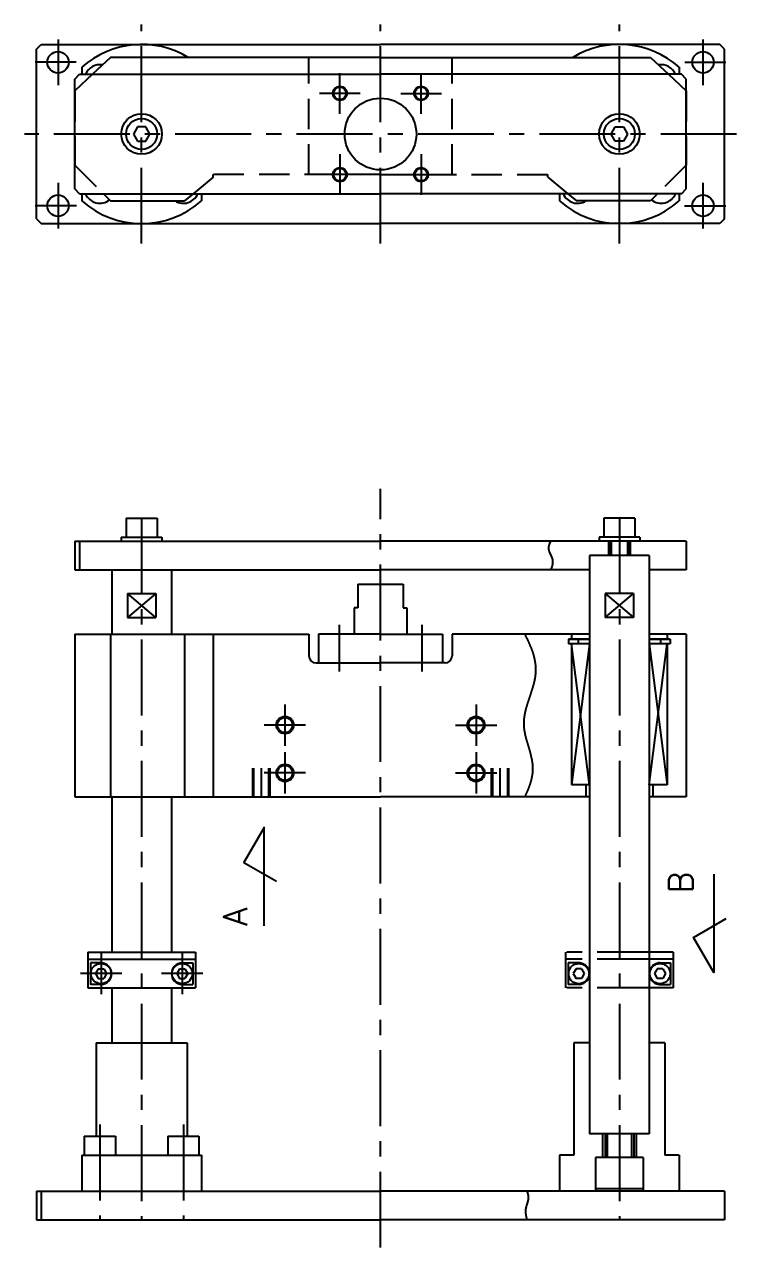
# Model space of a CAD drawing. Extents: x -846 to 177, y -154 to 391.
# Drawn here: x -446 to -148, y -121 to 391 of the extents above; entities that cross this region are included whole.
import ezdxf

# ---------------------------------------------------------------- set-up
doc = ezdxf.new("R2010")
doc.units = 0
for name, pattern in [('CENTER', [50.8, 31.75, -6.35, 6.35, -6.35]), ('DASHED', [19.05, 12.7, -6.35]), ('PHANTOM', [63.5, 31.75, -6.35, 6.35, -6.35, 6.35, -6.35])]:
    doc.linetypes.add(name, pattern=pattern)
doc.layers.get('0').update_dxf_attribs({"linetype": 'CONTINUOUS'})
doc.layers.add('CENTER', color=1, linetype='CONTINUOUS')
doc.styles.get("Standard").update_dxf_attribs({"font": 'txt.shx', "height": 3, "bigfont": 'bigfont.shx'})

msp = doc.modelspace()

# ---------------------------------------------------------------- linework, layer by layer
at = {"color": 7, "linetype": 'CONTINUOUS'}
for p, q in [((-441.28, 380.21), (-439.28, 382.21)), ((-441.28, 309.21), (-441.28, 380.21)), ((-439.28, 382.21), (-297.28, 382.21)), ((-155.28, 382.21), (-297.28, 382.21)), ((-153.28, 380.21), (-155.28, 382.21)), ((-153.28, 309.21), (-153.28, 380.21)), ((-410.28, 376.71), (-417.78, 369.71)), ((-297.28, 376.71), (-410.28, 376.71)), ((-327.28, 369.71), (-327.28, 376.71)), ((-297.28, 376.71), (-184.28, 376.71)), ((-267.28, 369.71), (-267.28, 376.71)), ((-184.28, 376.71), (-176.78, 369.71)), ((-425.28, 367.71), (-423.28, 369.71)), ((-423.28, 369.71), (-297.28, 369.71)), ((-422.28, 372.66), (-422.28, 369.71)), ((-171.28, 369.71), (-297.28, 369.71)), ((-172.28, 372.66), (-172.28, 369.71)), ((-169.28, 367.71), (-171.28, 369.71)), ((-425.28, 321.71), (-425.28, 367.71)), ((-169.28, 321.71), (-169.28, 367.71)), ((-399, 347.68), (-400.71, 344.71)), ((-400.71, 344.71), (-399, 341.74)), ((-395.57, 347.68), (-399, 347.68)), ((-393.85, 344.71), (-395.57, 347.68)), ((-395.57, 341.74), (-393.85, 344.71)), ((-200.71, 344.71), (-199, 347.68)), ((-199, 341.74), (-200.71, 344.71)), ((-199, 347.68), (-195.57, 347.68)), ((-195.57, 347.68), (-193.85, 344.71)), ((-193.85, 344.71), (-195.57, 341.74)), ((-399, 341.74), (-395.57, 341.74)), ((-195.57, 341.74), (-199, 341.74)), ((-423.28, 319.71), (-425.28, 321.71)), ((-423.28, 319.71), (-297.28, 319.71)), ((-422.28, 319.71), (-422.28, 316.75)), ((-413.28, 319.71), (-410.28, 316.71)), ((-375.68, 319.71), (-379.28, 316.71)), ((-372.28, 319.71), (-372.28, 316.75)), ((-171.28, 319.71), (-297.28, 319.71)), ((-222.28, 319.71), (-222.28, 316.75)), ((-218.88, 319.71), (-215.28, 316.71)), ((-181.28, 319.71), (-184.28, 316.71)), ((-172.28, 319.71), (-172.28, 316.75)), ((-171.28, 319.71), (-169.28, 321.71)), ((-410.28, 316.71), (-379.28, 316.71)), ((-184.28, 316.71), (-215.28, 316.71)), ((-441.28, 309.21), (-439.28, 307.21)), ((-439.28, 307.21), (-297.28, 307.21)), ((-155.28, 307.21), (-297.28, 307.21)), ((-153.28, 309.21), (-155.28, 307.21)), ((-403.78, 183.98), (-390.78, 183.98)), ((-403.78, 183.98), (-403.78, 175.98)), ((-390.78, 183.98), (-390.78, 175.98)), ((-190.78, 183.98), (-203.78, 183.98)), ((-203.78, 183.98), (-203.78, 175.98)), ((-190.78, 183.98), (-190.78, 175.98)), ((-425.28, 174.38), (-297.28, 174.38)), ((-425.28, 174.38), (-425.28, 162.38)), ((-423.28, 174.38), (-423.28, 162.38)), ((-405.78, 175.98), (-388.78, 175.98)), ((-405.78, 175.98), (-405.78, 174.38)), ((-388.78, 175.98), (-388.78, 174.38)), ((-169.28, 174.38), (-297.28, 174.38)), ((-188.78, 175.98), (-205.78, 175.98)), ((-205.78, 175.98), (-205.78, 174.38)), ((-201.78, 174.38), (-201.78, 168.38)), ((-201.28, 174.38), (-201.28, 168.38)), ((-200.66, 174.38), (-200.66, 168.38)), ((-193.91, 174.38), (-193.91, 168.38)), ((-193.28, 174.38), (-193.28, 168.38)), ((-192.78, 174.38), (-192.78, 168.38)), ((-188.78, 175.98), (-188.78, 174.38)), ((-169.28, 174.38), (-169.28, 162.38)), ((-209.78, 168.38), (-209.78, -73.62)), ((-184.78, 168.38), (-209.78, 168.38)), ((-184.78, 168.38), (-184.78, -73.62)), ((-425.28, 162.38), (-297.28, 162.38)), ((-409.78, 162.38), (-409.78, 135.38)), ((-384.78, 162.38), (-384.78, 135.38)), ((-209.78, 162.38), (-297.28, 162.38)), ((-169.28, 162.38), (-184.78, 162.38)), ((-306.78, 156.38), (-287.78, 156.38)), ((-306.78, 156.38), (-306.78, 146.38)), ((-287.78, 156.38), (-287.78, 146.38)), ((-391.34, 152.38), (-403.22, 142.38)), ((-403.22, 152.38), (-403.22, 142.38)), ((-391.34, 142.38), (-403.22, 152.38)), ((-403.22, 152.38), (-391.34, 152.38)), ((-391.34, 152.38), (-391.34, 142.38)), ((-203.22, 142.38), (-191.34, 152.38)), ((-203.22, 152.38), (-191.34, 142.38)), ((-203.22, 152.38), (-203.22, 142.38)), ((-191.34, 152.38), (-203.22, 152.38)), ((-191.34, 152.38), (-191.34, 142.38)), ((-308.28, 146.38), (-308.28, 135.38)), ((-306.78, 146.38), (-308.28, 146.38)), ((-287.78, 146.38), (-286.28, 146.38)), ((-286.28, 146.38), (-286.28, 135.38)), ((-403.22, 142.38), (-391.34, 142.38)), ((-191.34, 142.38), (-203.22, 142.38)), ((-425.28, 135.38), (-327.28, 135.38)), ((-425.28, 135.38), (-425.28, 67.38)), ((-410.28, 135.38), (-410.28, 67.38)), ((-379.28, 135.38), (-379.28, 67.38)), ((-367.28, 135.38), (-367.28, 67.38)), ((-327.28, 135.38), (-327.28, 126.38)), ((-323.28, 135.38), (-323.28, 123.38)), ((-297.28, 135.38), (-323.28, 135.38)), ((-297.28, 135.38), (-271.28, 135.38)), ((-271.28, 135.38), (-271.28, 123.38)), ((-209.78, 135.38), (-267.28, 135.38)), ((-267.28, 135.38), (-267.28, 126.38)), ((-209.78, 133.38), (-218.53, 133.38)), ((-218.53, 133.38), (-218.53, 131.38)), ((-209.78, 133.13), (-218.53, 133.13)), ((-217.28, 135.38), (-217.28, 133.38)), ((-214.53, 133.13), (-214.53, 131.38)), ((-169.28, 135.38), (-184.78, 135.38)), ((-176.03, 133.38), (-184.78, 133.38)), ((-176.03, 133.13), (-184.78, 133.13)), ((-180.03, 133.13), (-180.03, 131.38)), ((-177.28, 135.38), (-177.28, 133.38)), ((-176.03, 133.38), (-176.03, 131.38)), ((-169.28, 135.38), (-169.28, 67.38)), ((-209.78, 131.38), (-218.53, 131.38)), ((-209.78, 131.38), (-217.28, 72.38)), ((-209.78, 72.38), (-217.28, 131.38)), ((-217.28, 131.38), (-217.28, 72.38)), ((-209.78, 131.38), (-209.78, 72.38)), ((-184.78, 131.38), (-177.28, 72.38)), ((-184.78, 72.38), (-177.28, 131.38)), ((-184.78, 131.38), (-184.78, 72.38)), ((-176.03, 131.38), (-184.78, 131.38)), ((-177.28, 131.38), (-177.28, 72.38)), ((-324.28, 123.38), (-297.28, 123.38)), ((-270.28, 123.38), (-297.28, 123.38)), ((-209.78, 72.38), (-217.28, 72.38)), ((-211.28, 72.38), (-211.28, 67.38)), ((-177.28, 72.38), (-184.78, 72.38)), ((-183.28, 72.38), (-183.28, 67.38)), ((-425.28, 67.38), (-297.28, 67.38)), ((-409.78, 67.38), (-409.78, 2.38)), ((-384.78, 67.38), (-384.78, 2.38)), ((-209.78, 67.38), (-297.28, 67.38)), ((-169.28, 67.38), (-184.78, 67.38)), ((-419.78, 2.38), (-374.78, 2.38)), ((-419.78, 2.38), (-419.78, -12.62)), ((-374.78, 2.38), (-374.78, -12.62)), ((-419.78, -0.62), (-374.78, -0.62)), ((-414.28, -2.12), (-418.66, -2.12)), ((-418.66, -2.12), (-418.66, -11.12)), ((-415.44, -4.62), (-416.59, -6.62)), ((-415.44, -4.62), (-413.13, -4.62)), ((-413.13, -4.62), (-411.97, -6.62)), ((-381.44, -4.62), (-382.59, -6.62)), ((-381.44, -4.62), (-379.13, -4.62)), ((-380.28, -2.12), (-375.9, -2.12)), ((-379.13, -4.62), (-377.97, -6.62)), ((-375.9, -2.12), (-375.9, -11.12)), ((-416.59, -6.62), (-415.44, -8.62)), ((-415.44, -8.62), (-413.13, -8.62)), ((-411.97, -6.62), (-413.13, -8.62)), ((-382.59, -6.62), (-381.44, -8.62)), ((-381.44, -8.62), (-379.13, -8.62)), ((-377.97, -6.62), (-379.13, -8.62)), ((-419.78, -12.62), (-374.78, -12.62)), ((-414.28, -11.12), (-418.66, -11.12)), ((-409.78, -12.62), (-409.78, -35.62)), ((-384.78, -12.62), (-384.78, -35.62)), ((-380.28, -11.12), (-375.9, -11.12)), ((-416.28, -35.62), (-416.28, -74.62)), ((-416.28, -35.62), (-397.28, -35.62)), ((-397.28, -35.62), (-378.28, -35.62)), ((-378.28, -35.62), (-378.28, -74.62)), ((-216.28, -35.62), (-216.28, -82.62)), ((-209.78, -35.62), (-216.28, -35.62)), ((-178.28, -35.62), (-184.78, -35.62)), ((-178.28, -35.62), (-178.28, -82.62)), ((-421.28, -74.62), (-408.28, -74.62)), ((-421.28, -74.62), (-421.28, -82.62)), ((-408.28, -74.62), (-408.28, -82.62)), ((-386.28, -74.62), (-386.28, -82.62)), ((-386.28, -74.62), (-373.28, -74.62)), ((-373.28, -74.62), (-373.28, -82.62)), ((-184.78, -73.62), (-209.78, -73.62)), ((-204.28, -73.62), (-204.28, -83.62)), ((-203.28, -73.62), (-203.28, -83.62)), ((-202.41, -73.62), (-202.41, -83.62)), ((-192.16, -73.62), (-192.16, -83.62)), ((-191.28, -73.62), (-191.28, -83.62)), ((-190.28, -73.62), (-190.28, -83.62)), ((-422.28, -82.62), (-397.28, -82.62)), ((-422.28, -82.62), (-422.28, -97.62)), ((-397.28, -82.62), (-372.28, -82.62)), ((-372.28, -82.62), (-372.28, -97.62)), ((-222.28, -82.62), (-222.28, -97.62)), ((-216.28, -82.62), (-222.28, -82.62)), ((-187.28, -83.62), (-207.28, -83.62)), ((-207.28, -83.62), (-207.28, -97.62)), ((-187.28, -83.62), (-187.28, -97.62)), ((-172.28, -82.62), (-178.28, -82.62)), ((-172.28, -82.62), (-172.28, -97.62)), ((-187.28, -96.62), (-207.28, -96.62)), ((-441.28, -97.62), (-297.28, -97.62)), ((-441.28, -97.62), (-441.28, -109.62)), ((-439.28, -97.62), (-439.28, -109.62)), ((-153.28, -97.62), (-297.28, -97.62)), ((-153.28, -97.62), (-153.28, -109.62)), ((-441.28, -109.62), (-297.28, -109.62)), ((-153.28, -109.62), (-297.28, -109.62))]:
    msp.add_line(p, q, dxfattribs=at)
at = {"color": 3, "linetype": 'DASHED'}
for p, q in [((-417.78, 369.71), (-425.28, 362.71)), ((-327.28, 327.71), (-327.28, 369.71)), ((-267.28, 327.71), (-267.28, 369.71)), ((-176.78, 369.71), (-169.28, 362.71)), ((-425.28, 362.71), (-425.28, 331.71)), ((-169.28, 362.71), (-169.28, 331.71)), ((-425.28, 331.71), (-413.28, 319.71)), ((-297.28, 327.71), (-367.28, 327.71)), ((-367.28, 326.71), (-367.28, 327.71)), ((-297.28, 327.71), (-227.28, 327.71)), ((-227.28, 326.71), (-227.28, 327.71)), ((-169.28, 331.71), (-181.28, 319.71)), ((-367.28, 326.71), (-375.68, 319.71)), ((-227.28, 326.71), (-218.88, 319.71)), ((-350.93, 79.38), (-350.93, 67.38)), ((-350.43, 79.38), (-350.43, 67.38)), ((-344.13, 79.38), (-344.13, 67.38)), ((-343.63, 79.38), (-343.63, 67.38)), ((-250.93, 79.38), (-250.93, 67.38)), ((-250.43, 79.38), (-250.43, 67.38)), ((-244.13, 79.38), (-244.13, 67.38)), ((-243.63, 79.38), (-243.63, 67.38))]:
    msp.add_line(p, q, dxfattribs=at)
at = {"color": 3, "linetype": 'PHANTOM'}
for p, q in [((-174.78, 2.38), (-219.78, 2.38)), ((-219.78, 2.38), (-219.78, -12.62)), ((-174.78, 2.38), (-174.78, -12.62)), ((-174.78, -0.62), (-219.78, -0.62)), ((-214.28, -2.12), (-218.66, -2.12)), ((-218.66, -2.12), (-218.66, -11.12)), ((-215.44, -4.62), (-216.59, -6.62)), ((-213.13, -4.62), (-215.44, -4.62)), ((-213.13, -4.62), (-211.97, -6.62)), ((-181.44, -4.62), (-182.59, -6.62)), ((-179.13, -4.62), (-181.44, -4.62)), ((-180.28, -2.12), (-175.9, -2.12)), ((-179.13, -4.62), (-177.97, -6.62)), ((-175.9, -2.12), (-175.9, -11.12)), ((-216.59, -6.62), (-215.44, -8.62)), ((-213.13, -8.62), (-215.44, -8.62)), ((-211.97, -6.62), (-213.13, -8.62)), ((-182.59, -6.62), (-181.44, -8.62)), ((-179.13, -8.62), (-181.44, -8.62)), ((-177.97, -6.62), (-179.13, -8.62)), ((-174.78, -12.62), (-219.78, -12.62)), ((-214.28, -11.12), (-218.66, -11.12)), ((-180.28, -11.12), (-175.9, -11.12))]:
    msp.add_line(p, q, dxfattribs=at)
at = {"color": 7, "linetype": 'CONTINUOUS'}
for points in [[(-346.04, 13.4), (-346.04, 54.57), (-354.5, 39.91), (-340.84, 32.03)], [(-157.73, 35.01), (-157.73, -6.16), (-166.19, 8.49), (-152.53, 16.38)]]:
    msp.add_lwpolyline(points, dxfattribs=at)
at = {"color": 7}
for points in [[(-226.02, 174.38, 0), (-226.03, 174.35, 0), (-226.04, 174.33, 0), (-226.06, 174.3, 0), (-226.07, 174.27, 0), (-226.09, 174.25, 0), (-226.1, 174.22, 0), (-226.12, 174.19, 0), (-226.13, 174.16, 0), (-226.14, 174.14, 0), (-226.16, 174.11, 0), (-226.17, 174.08, 0), (-226.19, 174.06, 0), (-226.2, 174.03, 0), (-226.21, 174, 0), (-226.23, 173.98, 0), (-226.24, 173.95, 0), (-226.26, 173.92, 0), (-226.27, 173.89, 0), (-226.28, 173.87, 0), (-226.3, 173.84, 0), (-226.31, 173.81, 0), (-226.32, 173.79, 0), (-226.33, 173.76, 0), (-226.35, 173.73, 0), (-226.36, 173.7, 0), (-226.37, 173.68, 0), (-226.39, 173.65, 0), (-226.4, 173.62, 0), (-226.41, 173.59, 0), (-226.42, 173.56, 0), (-226.44, 173.54, 0), (-226.45, 173.51, 0), (-226.46, 173.48, 0), (-226.47, 173.45, 0), (-226.48, 173.43, 0), (-226.5, 173.4, 0), (-226.51, 173.37, 0), (-226.52, 173.34, 0), (-226.53, 173.31, 0), (-226.54, 173.29, 0), (-226.55, 173.26, 0), (-226.57, 173.23, 0), (-226.58, 173.2, 0), (-226.59, 173.17, 0), (-226.6, 173.14, 0), (-226.61, 173.12, 0), (-226.62, 173.09, 0), (-226.63, 173.06, 0), (-226.64, 173.03, 0), (-226.65, 173, 0), (-226.66, 172.97, 0), (-226.67, 172.94, 0), (-226.68, 172.92, 0), (-226.69, 172.89, 0), (-226.7, 172.86, 0), (-226.71, 172.83, 0), (-226.72, 172.8, 0), (-226.73, 172.77, 0), (-226.74, 172.74, 0), (-226.75, 172.71, 0), (-226.76, 172.68, 0), (-226.77, 172.65, 0), (-226.77, 172.63, 0), (-226.78, 172.6, 0), (-226.79, 172.57, 0), (-226.8, 172.54, 0), (-226.81, 172.51, 0), (-226.81, 172.48, 0), (-226.82, 172.45, 0), (-226.83, 172.42, 0), (-226.84, 172.39, 0), (-226.84, 172.36, 0), (-226.85, 172.33, 0), (-226.86, 172.3, 0), (-226.86, 172.27, 0), (-226.87, 172.24, 0), (-226.88, 172.21, 0), (-226.88, 172.18, 0), (-226.89, 172.15, 0), (-226.89, 172.12, 0), (-226.9, 172.09, 0), (-226.9, 172.06, 0), (-226.91, 172.03, 0), (-226.91, 172, 0), (-226.92, 171.97, 0), (-226.92, 171.94, 0), (-226.92, 171.91, 0), (-226.93, 171.88, 0), (-226.93, 171.85, 0), (-226.93, 171.82, 0), (-226.94, 171.79, 0), (-226.94, 171.76, 0), (-226.94, 171.73, 0), (-226.95, 171.7, 0), (-226.95, 171.67, 0), (-226.95, 171.64, 0), (-226.95, 171.61, 0), (-226.95, 171.58, 0), (-226.95, 171.55, 0), (-226.95, 171.52, 0), (-226.96, 171.49, 0), (-226.96, 171.46, 0), (-226.96, 171.42, 0), (-226.96, 171.39, 0), (-226.96, 171.36, 0), (-226.96, 171.33, 0), (-226.95, 171.3, 0), (-226.95, 171.27, 0), (-226.95, 171.24, 0), (-226.95, 171.21, 0), (-226.95, 171.18, 0), (-226.95, 171.15, 0), (-226.95, 171.12, 0), (-226.94, 171.09, 0), (-226.94, 171.06, 0), (-226.94, 171.03, 0), (-226.93, 171, 0), (-226.93, 170.97, 0), (-226.93, 170.94, 0), (-226.92, 170.91, 0), (-226.92, 170.88, 0), (-226.91, 170.85, 0), (-226.91, 170.82, 0), (-226.9, 170.79, 0), (-226.9, 170.76, 0), (-226.89, 170.73, 0), (-226.89, 170.7, 0), (-226.88, 170.67, 0), (-226.88, 170.64, 0), (-226.87, 170.61, 0), (-226.86, 170.58, 0), (-226.86, 170.55, 0), (-226.85, 170.52, 0), (-226.84, 170.49, 0), (-226.83, 170.46, 0), (-226.83, 170.43, 0), (-226.82, 170.4, 0), (-226.81, 170.37, 0), (-226.8, 170.34, 0), (-226.79, 170.32, 0), (-226.78, 170.29, 0), (-226.78, 170.26, 0), (-226.77, 170.23, 0), (-226.76, 170.2, 0), (-226.75, 170.17, 0), (-226.74, 170.14, 0), (-226.73, 170.11, 0), (-226.72, 170.08, 0), (-226.71, 170.06, 0), (-226.7, 170.03, 0), (-226.69, 170, 0), (-226.68, 169.97, 0), (-226.67, 169.94, 0), (-226.66, 169.91, 0), (-226.64, 169.88, 0), (-226.63, 169.86, 0), (-226.62, 169.83, 0), (-226.61, 169.8, 0), (-226.6, 169.77, 0), (-226.59, 169.74, 0), (-226.58, 169.71, 0), (-226.56, 169.69, 0), (-226.55, 169.66, 0), (-226.54, 169.63, 0), (-226.53, 169.6, 0), (-226.52, 169.57, 0), (-226.51, 169.55, 0), (-226.49, 169.52, 0), (-226.48, 169.49, 0), (-226.47, 169.46, 0), (-226.46, 169.43, 0), (-226.44, 169.41, 0), (-226.43, 169.38, 0), (-226.42, 169.35, 0), (-226.41, 169.32, 0), (-226.39, 169.3, 0), (-226.38, 169.27, 0), (-226.37, 169.24, 0), (-226.36, 169.21, 0), (-226.34, 169.19, 0), (-226.33, 169.16, 0), (-226.32, 169.13, 0), (-226.3, 169.1, 0), (-226.29, 169.08, 0), (-226.28, 169.05, 0), (-226.27, 169.02, 0), (-226.25, 168.99, 0), (-226.24, 168.97, 0), (-226.23, 168.94, 0), (-226.21, 168.91, 0), (-226.2, 168.88, 0), (-226.19, 168.86, 0), (-226.17, 168.83, 0), (-226.16, 168.8, 0), (-226.15, 168.77, 0), (-226.13, 168.75, 0), (-226.12, 168.72, 0), (-226.11, 168.69, 0), (-226.09, 168.67, 0), (-226.08, 168.64, 0), (-226.07, 168.61, 0), (-226.06, 168.58, 0), (-226.04, 168.56, 0), (-226.03, 168.53, 0), (-226.02, 168.5, 0), (-226, 168.47, 0), (-225.99, 168.45, 0), (-225.98, 168.42, 0), (-225.96, 168.39, 0), (-225.95, 168.37, 0), (-225.94, 168.34, 0), (-225.92, 168.31, 0), (-225.91, 168.28, 0), (-225.9, 168.26, 0), (-225.88, 168.23, 0), (-225.87, 168.2, 0), (-225.86, 168.17, 0), (-225.85, 168.15, 0), (-225.83, 168.12, 0), (-225.82, 168.09, 0), (-225.81, 168.06, 0), (-225.79, 168.04, 0), (-225.78, 168.01, 0), (-225.77, 167.98, 0), (-225.76, 167.95, 0), (-225.74, 167.92, 0), (-225.73, 167.9, 0), (-225.72, 167.87, 0), (-225.71, 167.84, 0), (-225.7, 167.81, 0), (-225.68, 167.79, 0), (-225.67, 167.76, 0), (-225.66, 167.73, 0), (-225.65, 167.7, 0), (-225.64, 167.67, 0), (-225.62, 167.65, 0), (-225.61, 167.62, 0), (-225.6, 167.59, 0), (-225.59, 167.56, 0), (-225.58, 167.53, 0), (-225.57, 167.5, 0), (-225.56, 167.48, 0), (-225.55, 167.45, 0), (-225.54, 167.42, 0), (-225.53, 167.39, 0), (-225.52, 167.36, 0), (-225.51, 167.33, 0), (-225.5, 167.31, 0), (-225.49, 167.28, 0), (-225.48, 167.25, 0), (-225.47, 167.22, 0), (-225.46, 167.19, 0), (-225.45, 167.16, 0), (-225.44, 167.13, 0), (-225.43, 167.1, 0), (-225.42, 167.07, 0), (-225.41, 167.04, 0), (-225.4, 167.02, 0), (-225.39, 166.99, 0), (-225.39, 166.96, 0), (-225.38, 166.93, 0), (-225.37, 166.9, 0), (-225.36, 166.87, 0), (-225.35, 166.84, 0), (-225.35, 166.81, 0), (-225.34, 166.78, 0), (-225.33, 166.75, 0), (-225.33, 166.72, 0), (-225.32, 166.69, 0), (-225.31, 166.66, 0), (-225.31, 166.63, 0), (-225.3, 166.6, 0), (-225.29, 166.57, 0), (-225.29, 166.54, 0), (-225.28, 166.51, 0), (-225.28, 166.48, 0), (-225.27, 166.45, 0), (-225.27, 166.42, 0), (-225.26, 166.39, 0), (-225.26, 166.36, 0), (-225.25, 166.33, 0), (-225.25, 166.3, 0), (-225.25, 166.27, 0), (-225.24, 166.24, 0), (-225.24, 166.21, 0), (-225.24, 166.18, 0), (-225.23, 166.15, 0), (-225.23, 166.12, 0), (-225.23, 166.09, 0), (-225.22, 166.06, 0), (-225.22, 166.03, 0), (-225.22, 166, 0), (-225.22, 165.97, 0), (-225.22, 165.94, 0), (-225.22, 165.91, 0), (-225.21, 165.88, 0), (-225.21, 165.85, 0), (-225.21, 165.82, 0), (-225.21, 165.79, 0), (-225.21, 165.76, 0), (-225.21, 165.73, 0), (-225.21, 165.7, 0), (-225.21, 165.67, 0), (-225.21, 165.63, 0), (-225.21, 165.6, 0), (-225.21, 165.57, 0), (-225.21, 165.54, 0), (-225.22, 165.51, 0), (-225.22, 165.48, 0), (-225.22, 165.45, 0), (-225.22, 165.42, 0), (-225.22, 165.39, 0), (-225.22, 165.36, 0), (-225.23, 165.33, 0), (-225.23, 165.3, 0), (-225.23, 165.27, 0), (-225.23, 165.24, 0), (-225.24, 165.21, 0), (-225.24, 165.18, 0), (-225.24, 165.15, 0), (-225.25, 165.12, 0), (-225.25, 165.09, 0), (-225.25, 165.06, 0), (-225.26, 165.03, 0), (-225.26, 165, 0), (-225.26, 164.97, 0), (-225.27, 164.94, 0), (-225.27, 164.91, 0), (-225.28, 164.88, 0), (-225.28, 164.85, 0), (-225.29, 164.82, 0), (-225.29, 164.79, 0), (-225.3, 164.76, 0), (-225.3, 164.73, 0), (-225.31, 164.7, 0), (-225.31, 164.67, 0), (-225.32, 164.64, 0), (-225.32, 164.61, 0), (-225.33, 164.58, 0), (-225.33, 164.55, 0), (-225.34, 164.52, 0), (-225.35, 164.49, 0), (-225.35, 164.46, 0), (-225.36, 164.43, 0), (-225.36, 164.4, 0), (-225.37, 164.37, 0), (-225.38, 164.34, 0), (-225.38, 164.31, 0), (-225.39, 164.28, 0), (-225.4, 164.25, 0), (-225.4, 164.22, 0), (-225.41, 164.19, 0), (-225.42, 164.16, 0), (-225.43, 164.13, 0), (-225.43, 164.1, 0), (-225.44, 164.07, 0), (-225.45, 164.04, 0), (-225.46, 164.01, 0), (-225.46, 163.99, 0), (-225.47, 163.96, 0), (-225.48, 163.93, 0), (-225.49, 163.9, 0), (-225.5, 163.87, 0), (-225.5, 163.84, 0), (-225.51, 163.81, 0), (-225.52, 163.78, 0), (-225.53, 163.75, 0), (-225.54, 163.72, 0), (-225.55, 163.69, 0), (-225.56, 163.66, 0), (-225.56, 163.64, 0), (-225.57, 163.61, 0), (-225.58, 163.58, 0), (-225.59, 163.55, 0), (-225.6, 163.52, 0), (-225.61, 163.49, 0), (-225.62, 163.46, 0), (-225.63, 163.43, 0), (-225.64, 163.4, 0), (-225.65, 163.37, 0), (-225.66, 163.35, 0), (-225.67, 163.32, 0), (-225.68, 163.29, 0), (-225.68, 163.26, 0), (-225.69, 163.23, 0), (-225.7, 163.2, 0), (-225.71, 163.17, 0), (-225.72, 163.14, 0), (-225.73, 163.12, 0), (-225.74, 163.09, 0), (-225.75, 163.06, 0), (-225.77, 163.03, 0), (-225.78, 163, 0), (-225.79, 162.97, 0), (-225.8, 162.94, 0), (-225.81, 162.92, 0), (-225.82, 162.89, 0), (-225.83, 162.86, 0), (-225.84, 162.83, 0), (-225.85, 162.8, 0), (-225.86, 162.77, 0), (-225.87, 162.75, 0), (-225.88, 162.72, 0), (-225.89, 162.69, 0), (-225.9, 162.66, 0), (-225.91, 162.63, 0), (-225.93, 162.6, 0), (-225.94, 162.58, 0), (-225.95, 162.55, 0), (-225.96, 162.52, 0), (-225.97, 162.49, 0), (-225.98, 162.46, 0), (-225.99, 162.43, 0), (-226, 162.41, 0), (-226.02, 162.38, 0)], [(-236.92, 135.38, 0), (-236.85, 135.25, 0), (-236.79, 135.12, 0), (-236.72, 134.99, 0), (-236.65, 134.86, 0), (-236.58, 134.73, 0), (-236.52, 134.59, 0), (-236.45, 134.46, 0), (-236.38, 134.33, 0), (-236.32, 134.2, 0), (-236.25, 134.07, 0), (-236.19, 133.94, 0), (-236.12, 133.81, 0), (-236.06, 133.68, 0), (-235.99, 133.54, 0), (-235.93, 133.41, 0), (-235.86, 133.28, 0), (-235.8, 133.15, 0), (-235.74, 133.01, 0), (-235.67, 132.88, 0), (-235.61, 132.75, 0), (-235.55, 132.62, 0), (-235.49, 132.48, 0), (-235.42, 132.35, 0), (-235.36, 132.21, 0), (-235.3, 132.08, 0), (-235.24, 131.95, 0), (-235.18, 131.81, 0), (-235.12, 131.68, 0), (-235.06, 131.54, 0), (-235, 131.41, 0), (-234.94, 131.28, 0), (-234.88, 131.14, 0), (-234.83, 131.01, 0), (-234.77, 130.87, 0), (-234.71, 130.73, 0), (-234.66, 130.6, 0), (-234.6, 130.46, 0), (-234.54, 130.33, 0), (-234.49, 130.19, 0), (-234.43, 130.05, 0), (-234.38, 129.92, 0), (-234.32, 129.78, 0), (-234.27, 129.64, 0), (-234.22, 129.51, 0), (-234.16, 129.37, 0), (-234.11, 129.23, 0), (-234.06, 129.09, 0), (-234.01, 128.96, 0), (-233.96, 128.82, 0), (-233.91, 128.68, 0), (-233.86, 128.54, 0), (-233.81, 128.4, 0), (-233.76, 128.26, 0), (-233.71, 128.12, 0), (-233.67, 127.98, 0), (-233.62, 127.84, 0), (-233.57, 127.7, 0), (-233.53, 127.56, 0), (-233.49, 127.42, 0), (-233.44, 127.28, 0), (-233.4, 127.14, 0), (-233.36, 127, 0), (-233.31, 126.86, 0), (-233.27, 126.72, 0), (-233.23, 126.58, 0), (-233.19, 126.44, 0), (-233.16, 126.29, 0), (-233.12, 126.15, 0), (-233.08, 126.01, 0), (-233.04, 125.87, 0), (-233.01, 125.72, 0), (-232.97, 125.58, 0), (-232.94, 125.44, 0), (-232.91, 125.29, 0), (-232.88, 125.15, 0), (-232.84, 125.01, 0), (-232.81, 124.86, 0), (-232.78, 124.72, 0), (-232.76, 124.57, 0), (-232.73, 124.43, 0), (-232.7, 124.28, 0), (-232.68, 124.14, 0), (-232.65, 123.99, 0), (-232.63, 123.85, 0), (-232.61, 123.7, 0), (-232.58, 123.56, 0), (-232.56, 123.41, 0), (-232.54, 123.26, 0), (-232.52, 123.12, 0), (-232.51, 122.97, 0), (-232.49, 122.83, 0), (-232.47, 122.68, 0), (-232.46, 122.53, 0), (-232.45, 122.38, 0), (-232.43, 122.24, 0), (-232.42, 122.09, 0), (-232.41, 121.94, 0), (-232.4, 121.8, 0), (-232.39, 121.65, 0), (-232.38, 121.5, 0), (-232.38, 121.35, 0), (-232.37, 121.21, 0), (-232.37, 121.06, 0), (-232.36, 120.91, 0), (-232.36, 120.76, 0), (-232.36, 120.62, 0), (-232.36, 120.47, 0), (-232.36, 120.32, 0), (-232.36, 120.17, 0), (-232.37, 120.03, 0), (-232.37, 119.88, 0), (-232.37, 119.73, 0), (-232.38, 119.59, 0), (-232.39, 119.44, 0), (-232.4, 119.29, 0), (-232.41, 119.15, 0), (-232.42, 119, 0), (-232.43, 118.85, 0), (-232.44, 118.71, 0), (-232.45, 118.56, 0), (-232.47, 118.41, 0), (-232.49, 118.27, 0), (-232.5, 118.12, 0), (-232.52, 117.97, 0), (-232.54, 117.83, 0), (-232.56, 117.68, 0), (-232.58, 117.54, 0), (-232.6, 117.39, 0), (-232.63, 117.25, 0), (-232.65, 117.1, 0), (-232.68, 116.96, 0), (-232.7, 116.81, 0), (-232.73, 116.67, 0), (-232.76, 116.52, 0), (-232.79, 116.38, 0), (-232.81, 116.24, 0), (-232.84, 116.09, 0), (-232.88, 115.95, 0), (-232.91, 115.8, 0), (-232.94, 115.66, 0), (-232.97, 115.52, 0), (-233.01, 115.37, 0), (-233.04, 115.23, 0), (-233.08, 115.09, 0), (-233.11, 114.94, 0), (-233.15, 114.8, 0), (-233.18, 114.66, 0), (-233.22, 114.52, 0), (-233.26, 114.37, 0), (-233.3, 114.23, 0), (-233.34, 114.09, 0), (-233.38, 113.95, 0), (-233.42, 113.81, 0), (-233.46, 113.66, 0), (-233.5, 113.52, 0), (-233.54, 113.38, 0), (-233.58, 113.24, 0), (-233.62, 113.1, 0), (-233.66, 112.96, 0), (-233.7, 112.82, 0), (-233.75, 112.68, 0), (-233.79, 112.53, 0), (-233.83, 112.39, 0), (-233.88, 112.25, 0), (-233.92, 112.11, 0), (-233.96, 111.97, 0), (-234.01, 111.83, 0), (-234.05, 111.69, 0), (-234.1, 111.55, 0), (-234.14, 111.41, 0), (-234.19, 111.27, 0), (-234.23, 111.13, 0), (-234.28, 110.99, 0), (-234.32, 110.85, 0), (-234.37, 110.71, 0), (-234.41, 110.57, 0), (-234.46, 110.43, 0), (-234.51, 110.29, 0), (-234.55, 110.16, 0), (-234.6, 110.02, 0), (-234.64, 109.88, 0), (-234.69, 109.74, 0), (-234.74, 109.6, 0), (-234.78, 109.46, 0), (-234.83, 109.32, 0), (-234.88, 109.18, 0), (-234.92, 109.04, 0), (-234.97, 108.9, 0), (-235.02, 108.76, 0), (-235.06, 108.62, 0), (-235.11, 108.48, 0), (-235.15, 108.34, 0), (-235.2, 108.2, 0), (-235.25, 108.06, 0), (-235.29, 107.93, 0), (-235.34, 107.79, 0), (-235.39, 107.65, 0), (-235.43, 107.51, 0), (-235.48, 107.37, 0), (-235.52, 107.23, 0), (-235.57, 107.09, 0), (-235.61, 106.95, 0), (-235.66, 106.81, 0), (-235.7, 106.67, 0), (-235.75, 106.53, 0), (-235.79, 106.39, 0), (-235.84, 106.25, 0), (-235.88, 106.11, 0), (-235.92, 105.97, 0), (-235.97, 105.83, 0), (-236.01, 105.68, 0), (-236.05, 105.54, 0), (-236.09, 105.4, 0), (-236.14, 105.26, 0), (-236.18, 105.12, 0), (-236.22, 104.98, 0), (-236.26, 104.84, 0), (-236.3, 104.7, 0), (-236.34, 104.55, 0), (-236.38, 104.41, 0), (-236.42, 104.27, 0), (-236.45, 104.13, 0), (-236.49, 103.99, 0), (-236.53, 103.84, 0), (-236.56, 103.7, 0), (-236.6, 103.56, 0), (-236.63, 103.42, 0), (-236.67, 103.27, 0), (-236.7, 103.13, 0), (-236.73, 102.99, 0), (-236.77, 102.84, 0), (-236.8, 102.7, 0), (-236.83, 102.56, 0), (-236.86, 102.41, 0), (-236.89, 102.27, 0), (-236.91, 102.12, 0), (-236.94, 101.98, 0), (-236.97, 101.83, 0), (-236.99, 101.69, 0), (-237.02, 101.54, 0), (-237.04, 101.4, 0), (-237.06, 101.25, 0), (-237.09, 101.11, 0), (-237.11, 100.96, 0), (-237.13, 100.81, 0), (-237.14, 100.67, 0), (-237.16, 100.52, 0), (-237.18, 100.38, 0), (-237.2, 100.23, 0), (-237.21, 100.08, 0), (-237.22, 99.93, 0), (-237.24, 99.79, 0), (-237.25, 99.64, 0), (-237.26, 99.49, 0), (-237.27, 99.35, 0), (-237.28, 99.2, 0), (-237.29, 99.05, 0), (-237.29, 98.9, 0), (-237.3, 98.76, 0), (-237.3, 98.61, 0), (-237.31, 98.46, 0), (-237.31, 98.31, 0), (-237.31, 98.17, 0), (-237.31, 98.02, 0), (-237.31, 97.87, 0), (-237.31, 97.72, 0), (-237.31, 97.58, 0), (-237.31, 97.43, 0), (-237.3, 97.28, 0), (-237.3, 97.13, 0), (-237.29, 96.99, 0), (-237.28, 96.84, 0), (-237.27, 96.69, 0), (-237.26, 96.55, 0), (-237.25, 96.4, 0), (-237.24, 96.25, 0), (-237.22, 96.11, 0), (-237.21, 95.96, 0), (-237.19, 95.81, 0), (-237.18, 95.67, 0), (-237.16, 95.52, 0), (-237.14, 95.38, 0), (-237.12, 95.23, 0), (-237.1, 95.09, 0), (-237.08, 94.94, 0), (-237.05, 94.8, 0), (-237.03, 94.65, 0), (-237, 94.51, 0), (-236.98, 94.36, 0), (-236.95, 94.22, 0), (-236.92, 94.07, 0), (-236.89, 93.93, 0), (-236.86, 93.79, 0), (-236.83, 93.64, 0), (-236.8, 93.5, 0), (-236.77, 93.35, 0), (-236.74, 93.21, 0), (-236.71, 93.07, 0), (-236.67, 92.92, 0), (-236.64, 92.78, 0), (-236.6, 92.64, 0), (-236.57, 92.5, 0), (-236.53, 92.35, 0), (-236.49, 92.21, 0), (-236.46, 92.07, 0), (-236.42, 91.93, 0), (-236.38, 91.78, 0), (-236.34, 91.64, 0), (-236.3, 91.5, 0), (-236.26, 91.36, 0), (-236.22, 91.22, 0), (-236.18, 91.07, 0), (-236.14, 90.93, 0), (-236.1, 90.79, 0), (-236.06, 90.65, 0), (-236.02, 90.51, 0), (-235.98, 90.37, 0), (-235.94, 90.22, 0), (-235.9, 90.08, 0), (-235.85, 89.94, 0), (-235.81, 89.8, 0), (-235.77, 89.66, 0), (-235.73, 89.52, 0), (-235.68, 89.38, 0), (-235.64, 89.24, 0), (-235.6, 89.1, 0), (-235.56, 88.96, 0), (-235.52, 88.82, 0), (-235.47, 88.67, 0), (-235.43, 88.53, 0), (-235.39, 88.39, 0), (-235.35, 88.25, 0), (-235.3, 88.11, 0), (-235.26, 87.97, 0), (-235.22, 87.83, 0), (-235.18, 87.69, 0), (-235.14, 87.55, 0), (-235.1, 87.41, 0), (-235.06, 87.27, 0), (-235.01, 87.13, 0), (-234.97, 86.99, 0), (-234.93, 86.84, 0), (-234.89, 86.7, 0), (-234.85, 86.56, 0), (-234.81, 86.42, 0), (-234.77, 86.28, 0), (-234.74, 86.14, 0), (-234.7, 86, 0), (-234.66, 85.85, 0), (-234.62, 85.71, 0), (-234.58, 85.57, 0), (-234.55, 85.43, 0), (-234.51, 85.28, 0), (-234.47, 85.14, 0), (-234.44, 85, 0), (-234.4, 84.86, 0), (-234.37, 84.71, 0), (-234.33, 84.57, 0), (-234.3, 84.43, 0), (-234.26, 84.28, 0), (-234.23, 84.14, 0), (-234.2, 84, 0), (-234.17, 83.85, 0), (-234.14, 83.71, 0), (-234.11, 83.56, 0), (-234.08, 83.42, 0), (-234.05, 83.27, 0), (-234.02, 83.13, 0), (-233.99, 82.98, 0), (-233.96, 82.84, 0), (-233.94, 82.69, 0), (-233.91, 82.55, 0), (-233.89, 82.4, 0), (-233.87, 82.26, 0), (-233.84, 82.11, 0), (-233.82, 81.96, 0), (-233.8, 81.82, 0), (-233.78, 81.67, 0), (-233.76, 81.53, 0), (-233.74, 81.38, 0), (-233.72, 81.23, 0), (-233.71, 81.09, 0), (-233.69, 80.94, 0), (-233.68, 80.79, 0), (-233.66, 80.65, 0), (-233.65, 80.5, 0), (-233.64, 80.35, 0), (-233.63, 80.21, 0), (-233.62, 80.06, 0), (-233.61, 79.91, 0), (-233.61, 79.77, 0), (-233.6, 79.62, 0), (-233.6, 79.47, 0), (-233.6, 79.33, 0), (-233.59, 79.18, 0), (-233.59, 79.03, 0), (-233.6, 78.88, 0), (-233.6, 78.74, 0), (-233.6, 78.59, 0), (-233.61, 78.44, 0), (-233.61, 78.3, 0), (-233.62, 78.15, 0), (-233.63, 78, 0), (-233.64, 77.86, 0), (-233.65, 77.71, 0), (-233.67, 77.57, 0), (-233.68, 77.42, 0), (-233.7, 77.27, 0), (-233.71, 77.13, 0), (-233.73, 76.98, 0), (-233.75, 76.84, 0), (-233.77, 76.69, 0), (-233.79, 76.54, 0), (-233.81, 76.4, 0), (-233.84, 76.25, 0), (-233.86, 76.11, 0), (-233.89, 75.96, 0), (-233.92, 75.82, 0), (-233.94, 75.67, 0), (-233.97, 75.53, 0), (-234, 75.38, 0), (-234.03, 75.24, 0), (-234.07, 75.09, 0), (-234.1, 74.95, 0), (-234.13, 74.81, 0), (-234.17, 74.66, 0), (-234.2, 74.52, 0), (-234.24, 74.38, 0), (-234.28, 74.23, 0), (-234.31, 74.09, 0), (-234.35, 73.95, 0), (-234.39, 73.81, 0), (-234.43, 73.66, 0), (-234.48, 73.52, 0), (-234.52, 73.38, 0), (-234.56, 73.24, 0), (-234.6, 73.1, 0), (-234.65, 72.96, 0), (-234.69, 72.82, 0), (-234.74, 72.68, 0), (-234.78, 72.54, 0), (-234.83, 72.4, 0), (-234.88, 72.26, 0), (-234.93, 72.12, 0), (-234.98, 71.98, 0), (-235.02, 71.84, 0), (-235.07, 71.7, 0), (-235.12, 71.56, 0), (-235.18, 71.43, 0), (-235.23, 71.29, 0), (-235.28, 71.15, 0), (-235.33, 71.01, 0), (-235.39, 70.88, 0), (-235.44, 70.74, 0), (-235.49, 70.6, 0), (-235.55, 70.47, 0), (-235.6, 70.33, 0), (-235.66, 70.19, 0), (-235.71, 70.06, 0), (-235.77, 69.92, 0), (-235.83, 69.79, 0), (-235.89, 69.65, 0), (-235.94, 69.52, 0), (-236, 69.38, 0), (-236.06, 69.25, 0), (-236.12, 69.11, 0), (-236.18, 68.98, 0), (-236.24, 68.84, 0), (-236.3, 68.71, 0), (-236.36, 68.58, 0), (-236.42, 68.44, 0), (-236.48, 68.31, 0), (-236.54, 68.18, 0), (-236.61, 68.04, 0), (-236.67, 67.91, 0), (-236.73, 67.78, 0), (-236.79, 67.64, 0), (-236.86, 67.51, 0), (-236.92, 67.38, 0)], [(-236.02, -97.62, 0), (-236, -97.65, 0), (-235.99, -97.68, 0), (-235.98, -97.7, 0), (-235.97, -97.73, 0), (-235.96, -97.76, 0), (-235.95, -97.79, 0), (-235.94, -97.82, 0), (-235.93, -97.84, 0), (-235.92, -97.87, 0), (-235.91, -97.9, 0), (-235.9, -97.93, 0), (-235.89, -97.95, 0), (-235.88, -97.98, 0), (-235.87, -98.01, 0), (-235.86, -98.04, 0), (-235.85, -98.07, 0), (-235.84, -98.09, 0), (-235.84, -98.12, 0), (-235.83, -98.15, 0), (-235.82, -98.18, 0), (-235.81, -98.21, 0), (-235.8, -98.23, 0), (-235.79, -98.26, 0), (-235.78, -98.29, 0), (-235.77, -98.32, 0), (-235.76, -98.35, 0), (-235.75, -98.38, 0), (-235.74, -98.4, 0), (-235.74, -98.43, 0), (-235.73, -98.46, 0), (-235.72, -98.49, 0), (-235.71, -98.52, 0), (-235.7, -98.55, 0), (-235.69, -98.57, 0), (-235.69, -98.6, 0), (-235.68, -98.63, 0), (-235.67, -98.66, 0), (-235.66, -98.69, 0), (-235.65, -98.72, 0), (-235.65, -98.75, 0), (-235.64, -98.77, 0), (-235.63, -98.8, 0), (-235.62, -98.83, 0), (-235.62, -98.86, 0), (-235.61, -98.89, 0), (-235.6, -98.92, 0), (-235.6, -98.95, 0), (-235.59, -98.98, 0), (-235.58, -99, 0), (-235.58, -99.03, 0), (-235.57, -99.06, 0), (-235.56, -99.09, 0), (-235.56, -99.12, 0), (-235.55, -99.15, 0), (-235.54, -99.18, 0), (-235.54, -99.21, 0), (-235.53, -99.24, 0), (-235.53, -99.26, 0), (-235.52, -99.29, 0), (-235.51, -99.32, 0), (-235.51, -99.35, 0), (-235.5, -99.38, 0), (-235.5, -99.41, 0), (-235.49, -99.44, 0), (-235.49, -99.47, 0), (-235.49, -99.5, 0), (-235.48, -99.53, 0), (-235.48, -99.56, 0), (-235.47, -99.59, 0), (-235.47, -99.62, 0), (-235.46, -99.64, 0), (-235.46, -99.67, 0), (-235.46, -99.7, 0), (-235.45, -99.73, 0), (-235.45, -99.76, 0), (-235.45, -99.79, 0), (-235.44, -99.82, 0), (-235.44, -99.85, 0), (-235.44, -99.88, 0), (-235.44, -99.91, 0), (-235.43, -99.94, 0), (-235.43, -99.97, 0), (-235.43, -100, 0), (-235.43, -100.03, 0), (-235.43, -100.06, 0), (-235.43, -100.09, 0), (-235.42, -100.12, 0), (-235.42, -100.15, 0), (-235.42, -100.18, 0), (-235.42, -100.2, 0), (-235.42, -100.23, 0), (-235.42, -100.26, 0), (-235.42, -100.29, 0), (-235.42, -100.32, 0), (-235.42, -100.35, 0), (-235.42, -100.38, 0), (-235.42, -100.41, 0), (-235.42, -100.44, 0), (-235.42, -100.47, 0), (-235.43, -100.5, 0), (-235.43, -100.53, 0), (-235.43, -100.56, 0), (-235.43, -100.59, 0), (-235.43, -100.62, 0), (-235.43, -100.65, 0), (-235.44, -100.68, 0), (-235.44, -100.71, 0), (-235.44, -100.74, 0), (-235.44, -100.77, 0), (-235.44, -100.8, 0), (-235.45, -100.83, 0), (-235.45, -100.86, 0), (-235.45, -100.89, 0), (-235.46, -100.91, 0), (-235.46, -100.94, 0), (-235.46, -100.97, 0), (-235.47, -101, 0), (-235.47, -101.03, 0), (-235.48, -101.06, 0), (-235.48, -101.09, 0), (-235.48, -101.12, 0), (-235.49, -101.15, 0), (-235.49, -101.18, 0), (-235.5, -101.21, 0), (-235.5, -101.24, 0), (-235.51, -101.27, 0), (-235.51, -101.3, 0), (-235.52, -101.33, 0), (-235.52, -101.35, 0), (-235.53, -101.38, 0), (-235.53, -101.41, 0), (-235.54, -101.44, 0), (-235.55, -101.47, 0), (-235.55, -101.5, 0), (-235.56, -101.53, 0), (-235.56, -101.56, 0), (-235.57, -101.59, 0), (-235.58, -101.61, 0), (-235.58, -101.64, 0), (-235.59, -101.67, 0), (-235.6, -101.7, 0), (-235.6, -101.73, 0), (-235.61, -101.76, 0), (-235.62, -101.79, 0), (-235.62, -101.82, 0), (-235.63, -101.85, 0), (-235.64, -101.87, 0), (-235.65, -101.9, 0), (-235.65, -101.93, 0), (-235.66, -101.96, 0), (-235.67, -101.99, 0), (-235.68, -102.02, 0), (-235.68, -102.05, 0), (-235.69, -102.07, 0), (-235.7, -102.1, 0), (-235.71, -102.13, 0), (-235.72, -102.16, 0), (-235.72, -102.19, 0), (-235.73, -102.22, 0), (-235.74, -102.24, 0), (-235.75, -102.27, 0), (-235.76, -102.3, 0), (-235.77, -102.33, 0), (-235.77, -102.36, 0), (-235.78, -102.39, 0), (-235.79, -102.41, 0), (-235.8, -102.44, 0), (-235.81, -102.47, 0), (-235.82, -102.5, 0), (-235.83, -102.53, 0), (-235.83, -102.56, 0), (-235.84, -102.58, 0), (-235.85, -102.61, 0), (-235.86, -102.64, 0), (-235.87, -102.67, 0), (-235.88, -102.7, 0), (-235.89, -102.73, 0), (-235.9, -102.75, 0), (-235.9, -102.78, 0), (-235.91, -102.81, 0), (-235.92, -102.84, 0), (-235.93, -102.87, 0), (-235.94, -102.9, 0), (-235.95, -102.92, 0), (-235.96, -102.95, 0), (-235.97, -102.98, 0), (-235.97, -103.01, 0), (-235.98, -103.04, 0), (-235.99, -103.06, 0), (-236, -103.09, 0), (-236.01, -103.12, 0), (-236.02, -103.15, 0), (-236.03, -103.18, 0), (-236.04, -103.21, 0), (-236.05, -103.23, 0), (-236.06, -103.26, 0), (-236.06, -103.29, 0), (-236.07, -103.32, 0), (-236.08, -103.35, 0), (-236.09, -103.37, 0), (-236.1, -103.4, 0), (-236.11, -103.43, 0), (-236.12, -103.46, 0), (-236.13, -103.49, 0), (-236.13, -103.52, 0), (-236.14, -103.54, 0), (-236.15, -103.57, 0), (-236.16, -103.6, 0), (-236.17, -103.63, 0), (-236.18, -103.66, 0), (-236.19, -103.69, 0), (-236.19, -103.71, 0), (-236.2, -103.74, 0), (-236.21, -103.77, 0), (-236.22, -103.8, 0), (-236.23, -103.83, 0), (-236.24, -103.86, 0), (-236.24, -103.88, 0), (-236.25, -103.91, 0), (-236.26, -103.94, 0), (-236.27, -103.97, 0), (-236.28, -104, 0), (-236.29, -104.03, 0), (-236.29, -104.06, 0), (-236.3, -104.08, 0), (-236.31, -104.11, 0), (-236.32, -104.14, 0), (-236.32, -104.17, 0), (-236.33, -104.2, 0), (-236.34, -104.23, 0), (-236.35, -104.26, 0), (-236.35, -104.28, 0), (-236.36, -104.31, 0), (-236.37, -104.34, 0), (-236.37, -104.37, 0), (-236.38, -104.4, 0), (-236.39, -104.43, 0), (-236.4, -104.46, 0), (-236.4, -104.49, 0), (-236.41, -104.51, 0), (-236.41, -104.54, 0), (-236.42, -104.57, 0), (-236.43, -104.6, 0), (-236.43, -104.63, 0), (-236.44, -104.66, 0), (-236.45, -104.69, 0), (-236.45, -104.72, 0), (-236.46, -104.75, 0), (-236.46, -104.77, 0), (-236.47, -104.8, 0), (-236.47, -104.83, 0), (-236.48, -104.86, 0), (-236.48, -104.89, 0), (-236.49, -104.92, 0), (-236.49, -104.95, 0), (-236.5, -104.98, 0), (-236.5, -105.01, 0), (-236.51, -105.04, 0), (-236.51, -105.07, 0), (-236.52, -105.1, 0), (-236.52, -105.12, 0), (-236.52, -105.15, 0), (-236.53, -105.18, 0), (-236.53, -105.21, 0), (-236.53, -105.24, 0), (-236.54, -105.27, 0), (-236.54, -105.3, 0), (-236.54, -105.33, 0), (-236.55, -105.36, 0), (-236.55, -105.39, 0), (-236.55, -105.42, 0), (-236.56, -105.45, 0), (-236.56, -105.48, 0), (-236.56, -105.51, 0), (-236.56, -105.54, 0), (-236.57, -105.57, 0), (-236.57, -105.6, 0), (-236.57, -105.63, 0), (-236.57, -105.66, 0), (-236.57, -105.68, 0), (-236.58, -105.71, 0), (-236.58, -105.74, 0), (-236.58, -105.77, 0), (-236.58, -105.8, 0), (-236.58, -105.83, 0), (-236.58, -105.86, 0), (-236.58, -105.89, 0), (-236.58, -105.92, 0), (-236.58, -105.95, 0), (-236.58, -105.98, 0), (-236.59, -106.01, 0), (-236.59, -106.04, 0), (-236.59, -106.07, 0), (-236.59, -106.1, 0), (-236.59, -106.13, 0), (-236.59, -106.16, 0), (-236.59, -106.19, 0), (-236.59, -106.22, 0), (-236.58, -106.25, 0), (-236.58, -106.28, 0), (-236.58, -106.31, 0), (-236.58, -106.34, 0), (-236.58, -106.37, 0), (-236.58, -106.39, 0), (-236.58, -106.42, 0), (-236.58, -106.45, 0), (-236.58, -106.48, 0), (-236.58, -106.51, 0), (-236.57, -106.54, 0), (-236.57, -106.57, 0), (-236.57, -106.6, 0), (-236.57, -106.63, 0), (-236.57, -106.66, 0), (-236.57, -106.69, 0), (-236.56, -106.72, 0), (-236.56, -106.75, 0), (-236.56, -106.78, 0), (-236.56, -106.81, 0), (-236.55, -106.84, 0), (-236.55, -106.87, 0), (-236.55, -106.9, 0), (-236.55, -106.93, 0), (-236.54, -106.96, 0), (-236.54, -106.99, 0), (-236.54, -107.01, 0), (-236.53, -107.04, 0), (-236.53, -107.07, 0), (-236.53, -107.1, 0), (-236.52, -107.13, 0), (-236.52, -107.16, 0), (-236.52, -107.19, 0), (-236.51, -107.22, 0), (-236.51, -107.25, 0), (-236.51, -107.28, 0), (-236.5, -107.31, 0), (-236.5, -107.34, 0), (-236.5, -107.37, 0), (-236.49, -107.4, 0), (-236.49, -107.43, 0), (-236.48, -107.46, 0), (-236.48, -107.48, 0), (-236.47, -107.51, 0), (-236.47, -107.54, 0), (-236.47, -107.57, 0), (-236.46, -107.6, 0), (-236.46, -107.63, 0), (-236.45, -107.66, 0), (-236.45, -107.69, 0), (-236.44, -107.72, 0), (-236.44, -107.75, 0), (-236.43, -107.78, 0), (-236.43, -107.81, 0), (-236.42, -107.83, 0), (-236.42, -107.86, 0), (-236.41, -107.89, 0), (-236.41, -107.92, 0), (-236.4, -107.95, 0), (-236.4, -107.98, 0), (-236.39, -108.01, 0), (-236.39, -108.04, 0), (-236.38, -108.07, 0), (-236.38, -108.1, 0), (-236.37, -108.13, 0), (-236.36, -108.15, 0), (-236.36, -108.18, 0), (-236.35, -108.21, 0), (-236.35, -108.24, 0), (-236.34, -108.27, 0), (-236.34, -108.3, 0), (-236.33, -108.33, 0), (-236.32, -108.36, 0), (-236.32, -108.39, 0), (-236.31, -108.42, 0), (-236.3, -108.44, 0), (-236.3, -108.47, 0), (-236.29, -108.5, 0), (-236.29, -108.53, 0), (-236.28, -108.56, 0), (-236.27, -108.59, 0), (-236.27, -108.62, 0), (-236.26, -108.65, 0), (-236.25, -108.68, 0), (-236.25, -108.7, 0), (-236.24, -108.73, 0), (-236.23, -108.76, 0), (-236.23, -108.79, 0), (-236.22, -108.82, 0), (-236.21, -108.85, 0), (-236.21, -108.88, 0), (-236.2, -108.91, 0), (-236.19, -108.93, 0), (-236.19, -108.96, 0), (-236.18, -108.99, 0), (-236.17, -109.02, 0), (-236.16, -109.05, 0), (-236.16, -109.08, 0), (-236.15, -109.11, 0), (-236.14, -109.14, 0), (-236.14, -109.16, 0), (-236.13, -109.19, 0), (-236.12, -109.22, 0), (-236.11, -109.25, 0), (-236.11, -109.28, 0), (-236.1, -109.31, 0), (-236.09, -109.34, 0), (-236.08, -109.36, 0), (-236.08, -109.39, 0), (-236.07, -109.42, 0), (-236.06, -109.45, 0), (-236.05, -109.48, 0), (-236.05, -109.51, 0), (-236.04, -109.54, 0), (-236.03, -109.56, 0), (-236.02, -109.59, 0), (-236.02, -109.62, 0)]]:
    msp.add_polyline3d(points, dxfattribs=at)
at = {"color": 7, "linetype": 'CONTINUOUS'}
for centre, radius in [((-432.28, 374.71), 4.5), ((-162.28, 374.71), 4.5), ((-314.28, 361.71), 3), ((-314.28, 361.71), 2.6), ((-280.28, 361.71), 3), ((-280.28, 361.71), 2.6), ((-297.28, 344.71), 15), ((-397.28, 344.71), 8.5), ((-197.28, 344.71), 8.5), ((-397.28, 344.71), 6.5), ((-197.28, 344.71), 6.5), ((-314.28, 327.71), 3), ((-314.28, 327.71), 2.6), ((-280.28, 327.71), 3), ((-280.28, 327.71), 2.6), ((-432.28, 314.71), 4.5), ((-162.28, 314.71), 4.5), ((-337.28, 97.38), 3.65), ((-337.28, 97.38), 3.15), ((-257.28, 97.38), 3.65), ((-257.28, 97.38), 3.15), ((-337.28, 77.38), 3.65), ((-337.28, 77.38), 3.15), ((-257.28, 77.38), 3.65), ((-257.28, 77.38), 3.15), ((-414.28, -6.62), 4.25), ((-380.28, -6.62), 4.25)]:
    msp.add_circle(centre, radius, dxfattribs=at)
at = {"color": 3, "linetype": 'PHANTOM'}
for centre in [(-214.28, -6.62), (-180.28, -6.62)]:
    msp.add_circle(centre, 4.25, dxfattribs=at)
at = {"color": 7, "linetype": 'CONTINUOUS'}
for centre, radius, start, end in [((-397.28, 344.71), 37.5, 58.5761, 131.8103), ((-197.28, 344.71), 37.5, 48.1897, 121.4239), ((-414.78, 367.21), 6.5, 79.6155, 157.3801), ((-179.78, 367.21), 6.5, 22.6199, 100.3845), ((-414.78, 322.21), 6.5, 202.6199, 308.7547), ((-379.78, 322.21), 6.5, 237.7958, 337.3801), ((-214.78, 322.21), 6.5, 202.6199, 302.2042), ((-179.78, 322.21), 6.5, 231.2453, 337.3801), ((-397.28, 344.71), 37.5, 228.1897, 311.8103), ((-197.28, 344.71), 37.5, 228.1897, 311.8103), ((-324.28, 126.38), 3, 180, 270), ((-270.28, 126.38), 3, 270, 0), ((-414.28, -6.62), 4.5, 270, 90), ((-380.28, -6.62), 4.5, 90, 270)]:
    msp.add_arc(centre, radius, start, end, dxfattribs=at)
at = {"color": 3, "linetype": 'PHANTOM'}
for centre, start, end in [((-214.28, -6.62), 270, 90), ((-180.28, -6.62), 90, 270)]:
    msp.add_arc(centre, 4.5, start, end, dxfattribs=at)
at = {"layer": 'CENTER', "color": 1, "linetype": 'CENTER'}
for p, q in [((-397.28, 298.86), (-397.28, 390.55)), ((-297.28, 298.86), (-297.28, 390.55)), ((-197.28, 298.86), (-197.28, 390.55)), ((-432.28, 384.21), (-432.28, 365.21)), ((-162.28, 384.21), (-162.28, 365.21)), ((-424.63, 374.71), (-441.78, 374.71)), ((-169.94, 374.71), (-152.78, 374.71)), ((-314.28, 353.21), (-314.28, 370.21)), ((-280.28, 353.21), (-280.28, 370.21)), ((-305.78, 361.71), (-322.78, 361.71)), ((-288.78, 361.71), (-271.78, 361.71)), ((-148.23, 344.71), (-446.33, 344.71)), ((-314.28, 336.21), (-314.28, 319.21)), ((-280.28, 336.21), (-280.28, 319.21)), ((-305.78, 327.71), (-322.78, 327.71)), ((-288.78, 327.71), (-271.78, 327.71)), ((-432.28, 324.21), (-432.28, 305.21)), ((-162.28, 324.21), (-162.28, 305.21)), ((-424.52, 314.71), (-441.78, 314.71)), ((-170.05, 314.71), (-152.78, 314.71)), ((-297.28, -121.24), (-297.28, 196.26)), ((-397.28, 183.98), (-397.28, -109.62)), ((-197.28, 183.98), (-197.28, -109.62)), ((-314.6, 139.31), (-314.6, 119.83)), ((-279.96, 139.31), (-279.96, 119.83)), ((-337.28, 106.03), (-337.28, 88.73)), ((-257.28, 106.03), (-257.28, 88.73)), ((-328.63, 97.38), (-345.93, 97.38)), ((-265.93, 97.38), (-248.63, 97.38)), ((-337.28, 86.03), (-337.28, 68.73)), ((-257.28, 86.03), (-257.28, 68.73)), ((-347.28, 79.38), (-347.28, 67.38)), ((-328.63, 77.38), (-345.93, 77.38)), ((-265.93, 77.38), (-248.63, 77.38)), ((-247.28, 79.38), (-247.28, 67.38)), ((-414.28, 2.03), (-414.28, -15.27)), ((-380.28, 2.03), (-380.28, -15.27)), ((-405.63, -6.62), (-422.93, -6.62)), ((-371.63, -6.62), (-388.93, -6.62)), ((-414.78, -69.79), (-414.78, -109.62)), ((-379.78, -69.79), (-379.78, -109.62))]:
    msp.add_line(p, q, dxfattribs=at)

# ---------------------------------------------------------------- texts
at = {"color": 7, "linetype": 'CONTINUOUS'}
for s, p in [('B', (-166.56, 27.07)), ('A', (-353.12, 13.34))]:
    msp.add_text(s, height=10, rotation=90, dxfattribs=at).set_placement(p)

doc.saveas('drawing.dxf')
